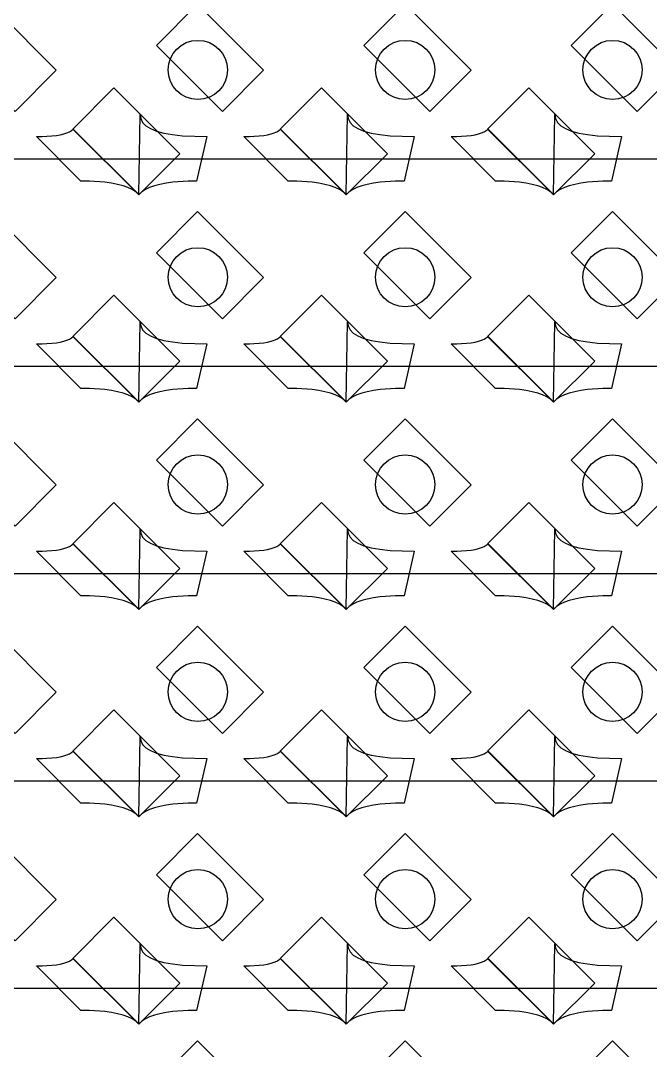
# Model space of a CAD drawing. Header units: inches. Extents: x 0.07 to 4.39, y 0.05 to 2.95.
# Drawn here: x 1.7502 to 1.9628, y 0.829 to 1.1767 of the extents above; entities that cross this region are included whole.
import ezdxf

# ---------------------------------------------------------------- set-up
doc = ezdxf.new("R2010")
doc.units = ezdxf.units.IN
doc.header["$MEASUREMENT"] = 0
doc.layers.add('Top Layer', color=1, linetype='Continuous')

# ---------------------------------------------------------------- blocks, each defined once
blk = doc.blocks.new('0805_P_______________791')
at = {"layer": 'Top Layer'}
for p, q in [((-0.03937, 0.01575), (-0.01969, 0.01575)), ((-0.03937, -0.01575), (-0.03937, 0.01575)), ((-0.01969, 0.01575), (-0.01969, -0.01575)), ((0.01969, 0.01575), (0.03937, 0.01575)), ((0.01969, -0.01575), (0.01969, 0.01575)), ((0.03937, 0.01575), (0.03937, -0.01575)), ((-0.01969, -0.01575), (-0.03937, -0.01575)), ((0.03937, -0.01575), (0.01969, -0.01575))]:
    blk.add_line(p, q, dxfattribs=at)
blk = doc.blocks.new('0805_P_______________792')
at = {"layer": 'Top Layer'}
for p, q in [((-0.03937, 0.01575), (-0.01969, 0.01575)), ((-0.03937, -0.01575), (-0.03937, 0.01575)), ((-0.01969, 0.01575), (-0.01969, -0.01575)), ((0.01969, 0.01575), (0.03937, 0.01575)), ((0.01969, -0.01575), (0.01969, 0.01575)), ((0.03937, 0.01575), (0.03937, -0.01575)), ((-0.01969, -0.01575), (-0.03937, -0.01575)), ((0.03937, -0.01575), (0.01969, -0.01575))]:
    blk.add_line(p, q, dxfattribs=at)
blk = doc.blocks.new('0805_P_______________793')
at = {"layer": 'Top Layer'}
for p, q in [((-0.03937, 0.01575), (-0.01969, 0.01575)), ((-0.03937, -0.01575), (-0.03937, 0.01575)), ((-0.01969, 0.01575), (-0.01969, -0.01575)), ((0.01969, 0.01575), (0.03937, 0.01575)), ((0.01969, -0.01575), (0.01969, 0.01575)), ((0.03937, 0.01575), (0.03937, -0.01575)), ((-0.01969, -0.01575), (-0.03937, -0.01575)), ((0.03937, -0.01575), (0.01969, -0.01575))]:
    blk.add_line(p, q, dxfattribs=at)
blk = doc.blocks.new('0805_P_______________794')
at = {"layer": 'Top Layer'}
for p, q in [((-0.03937, 0.01575), (-0.01969, 0.01575)), ((-0.03937, -0.01575), (-0.03937, 0.01575)), ((-0.01969, 0.01575), (-0.01969, -0.01575)), ((0.01969, 0.01575), (0.03937, 0.01575)), ((0.01969, -0.01575), (0.01969, 0.01575)), ((0.03937, 0.01575), (0.03937, -0.01575)), ((-0.01969, -0.01575), (-0.03937, -0.01575)), ((0.03937, -0.01575), (0.01969, -0.01575))]:
    blk.add_line(p, q, dxfattribs=at)
blk = doc.blocks.new('0805_P_______________831')
at = {"layer": 'Top Layer'}
for p, q in [((-0.03937, 0.01575), (-0.01969, 0.01575)), ((-0.03937, -0.01575), (-0.03937, 0.01575)), ((-0.01969, 0.01575), (-0.01969, -0.01575)), ((0.01969, 0.01575), (0.03937, 0.01575)), ((0.01969, -0.01575), (0.01969, 0.01575)), ((0.03937, 0.01575), (0.03937, -0.01575)), ((-0.01969, -0.01575), (-0.03937, -0.01575)), ((0.03937, -0.01575), (0.01969, -0.01575))]:
    blk.add_line(p, q, dxfattribs=at)
blk = doc.blocks.new('0805_P_______________832')
at = {"layer": 'Top Layer'}
for p, q in [((-0.03937, 0.01575), (-0.01969, 0.01575)), ((-0.03937, -0.01575), (-0.03937, 0.01575)), ((-0.01969, 0.01575), (-0.01969, -0.01575)), ((0.01969, 0.01575), (0.03937, 0.01575)), ((0.01969, -0.01575), (0.01969, 0.01575)), ((0.03937, 0.01575), (0.03937, -0.01575)), ((-0.01969, -0.01575), (-0.03937, -0.01575)), ((0.03937, -0.01575), (0.01969, -0.01575))]:
    blk.add_line(p, q, dxfattribs=at)
blk = doc.blocks.new('0805_P_______________833')
at = {"layer": 'Top Layer'}
for p, q in [((-0.03937, 0.01575), (-0.01969, 0.01575)), ((-0.03937, -0.01575), (-0.03937, 0.01575)), ((-0.01969, 0.01575), (-0.01969, -0.01575)), ((0.01969, 0.01575), (0.03937, 0.01575)), ((0.01969, -0.01575), (0.01969, 0.01575)), ((0.03937, 0.01575), (0.03937, -0.01575)), ((-0.01969, -0.01575), (-0.03937, -0.01575)), ((0.03937, -0.01575), (0.01969, -0.01575))]:
    blk.add_line(p, q, dxfattribs=at)
blk = doc.blocks.new('0805_P_______________834')
at = {"layer": 'Top Layer'}
for p, q in [((-0.03937, 0.01575), (-0.01969, 0.01575)), ((-0.03937, -0.01575), (-0.03937, 0.01575)), ((-0.01969, 0.01575), (-0.01969, -0.01575)), ((0.01969, 0.01575), (0.03937, 0.01575)), ((0.01969, -0.01575), (0.01969, 0.01575)), ((0.03937, 0.01575), (0.03937, -0.01575)), ((-0.01969, -0.01575), (-0.03937, -0.01575)), ((0.03937, -0.01575), (0.01969, -0.01575))]:
    blk.add_line(p, q, dxfattribs=at)
blk = doc.blocks.new('0805_P_______________871')
at = {"layer": 'Top Layer'}
for p, q in [((-0.03937, 0.01575), (-0.01969, 0.01575)), ((-0.03937, -0.01575), (-0.03937, 0.01575)), ((-0.01969, 0.01575), (-0.01969, -0.01575)), ((0.01969, 0.01575), (0.03937, 0.01575)), ((0.01969, -0.01575), (0.01969, 0.01575)), ((0.03937, 0.01575), (0.03937, -0.01575)), ((-0.01969, -0.01575), (-0.03937, -0.01575)), ((0.03937, -0.01575), (0.01969, -0.01575))]:
    blk.add_line(p, q, dxfattribs=at)
blk = doc.blocks.new('0805_P_______________872')
at = {"layer": 'Top Layer'}
for p, q in [((-0.03937, 0.01575), (-0.01969, 0.01575)), ((-0.03937, -0.01575), (-0.03937, 0.01575)), ((-0.01969, 0.01575), (-0.01969, -0.01575)), ((0.01969, 0.01575), (0.03937, 0.01575)), ((0.01969, -0.01575), (0.01969, 0.01575)), ((0.03937, 0.01575), (0.03937, -0.01575)), ((-0.01969, -0.01575), (-0.03937, -0.01575)), ((0.03937, -0.01575), (0.01969, -0.01575))]:
    blk.add_line(p, q, dxfattribs=at)
blk = doc.blocks.new('0805_P_______________873')
at = {"layer": 'Top Layer'}
for p, q in [((-0.03937, 0.01575), (-0.01969, 0.01575)), ((-0.03937, -0.01575), (-0.03937, 0.01575)), ((-0.01969, 0.01575), (-0.01969, -0.01575)), ((0.01969, 0.01575), (0.03937, 0.01575)), ((0.01969, -0.01575), (0.01969, 0.01575)), ((0.03937, 0.01575), (0.03937, -0.01575)), ((-0.01969, -0.01575), (-0.03937, -0.01575)), ((0.03937, -0.01575), (0.01969, -0.01575))]:
    blk.add_line(p, q, dxfattribs=at)
blk = doc.blocks.new('0805_P_______________874')
at = {"layer": 'Top Layer'}
for p, q in [((-0.03937, 0.01575), (-0.01969, 0.01575)), ((-0.03937, -0.01575), (-0.03937, 0.01575)), ((-0.01969, 0.01575), (-0.01969, -0.01575)), ((0.01969, 0.01575), (0.03937, 0.01575)), ((0.01969, -0.01575), (0.01969, 0.01575)), ((0.03937, 0.01575), (0.03937, -0.01575)), ((-0.01969, -0.01575), (-0.03937, -0.01575)), ((0.03937, -0.01575), (0.01969, -0.01575))]:
    blk.add_line(p, q, dxfattribs=at)
blk = doc.blocks.new('0805_P_______________911')
at = {"layer": 'Top Layer'}
for p, q in [((-0.03937, 0.01575), (-0.01969, 0.01575)), ((-0.03937, -0.01575), (-0.03937, 0.01575)), ((-0.01969, 0.01575), (-0.01969, -0.01575)), ((0.01969, 0.01575), (0.03937, 0.01575)), ((0.01969, -0.01575), (0.01969, 0.01575)), ((0.03937, 0.01575), (0.03937, -0.01575)), ((-0.01969, -0.01575), (-0.03937, -0.01575)), ((0.03937, -0.01575), (0.01969, -0.01575))]:
    blk.add_line(p, q, dxfattribs=at)
blk = doc.blocks.new('0805_P_______________912')
at = {"layer": 'Top Layer'}
for p, q in [((-0.03937, 0.01575), (-0.01969, 0.01575)), ((-0.03937, -0.01575), (-0.03937, 0.01575)), ((-0.01969, 0.01575), (-0.01969, -0.01575)), ((0.01969, 0.01575), (0.03937, 0.01575)), ((0.01969, -0.01575), (0.01969, 0.01575)), ((0.03937, 0.01575), (0.03937, -0.01575)), ((-0.01969, -0.01575), (-0.03937, -0.01575)), ((0.03937, -0.01575), (0.01969, -0.01575))]:
    blk.add_line(p, q, dxfattribs=at)
blk = doc.blocks.new('0805_P_______________913')
at = {"layer": 'Top Layer'}
for p, q in [((-0.03937, 0.01575), (-0.01969, 0.01575)), ((-0.03937, -0.01575), (-0.03937, 0.01575)), ((-0.01969, 0.01575), (-0.01969, -0.01575)), ((0.01969, 0.01575), (0.03937, 0.01575)), ((0.01969, -0.01575), (0.01969, 0.01575)), ((0.03937, 0.01575), (0.03937, -0.01575)), ((-0.01969, -0.01575), (-0.03937, -0.01575)), ((0.03937, -0.01575), (0.01969, -0.01575))]:
    blk.add_line(p, q, dxfattribs=at)
blk = doc.blocks.new('0805_P_______________914')
at = {"layer": 'Top Layer'}
for p, q in [((-0.03937, 0.01575), (-0.01969, 0.01575)), ((-0.03937, -0.01575), (-0.03937, 0.01575)), ((-0.01969, 0.01575), (-0.01969, -0.01575)), ((0.01969, 0.01575), (0.03937, 0.01575)), ((0.01969, -0.01575), (0.01969, 0.01575)), ((0.03937, 0.01575), (0.03937, -0.01575)), ((-0.01969, -0.01575), (-0.03937, -0.01575)), ((0.03937, -0.01575), (0.01969, -0.01575))]:
    blk.add_line(p, q, dxfattribs=at)
blk = doc.blocks.new('0805_P_______________951')
at = {"layer": 'Top Layer'}
for p, q in [((-0.03937, 0.01575), (-0.01969, 0.01575)), ((-0.03937, -0.01575), (-0.03937, 0.01575)), ((-0.01969, 0.01575), (-0.01969, -0.01575)), ((0.01969, 0.01575), (0.03937, 0.01575)), ((0.01969, -0.01575), (0.01969, 0.01575)), ((0.03937, 0.01575), (0.03937, -0.01575)), ((-0.01969, -0.01575), (-0.03937, -0.01575)), ((0.03937, -0.01575), (0.01969, -0.01575))]:
    blk.add_line(p, q, dxfattribs=at)
blk = doc.blocks.new('0805_P_______________952')
at = {"layer": 'Top Layer'}
for p, q in [((-0.03937, 0.01575), (-0.01969, 0.01575)), ((-0.03937, -0.01575), (-0.03937, 0.01575)), ((-0.01969, 0.01575), (-0.01969, -0.01575)), ((0.01969, 0.01575), (0.03937, 0.01575)), ((0.01969, -0.01575), (0.01969, 0.01575)), ((0.03937, 0.01575), (0.03937, -0.01575)), ((-0.01969, -0.01575), (-0.03937, -0.01575)), ((0.03937, -0.01575), (0.01969, -0.01575))]:
    blk.add_line(p, q, dxfattribs=at)
blk = doc.blocks.new('0805_P_______________953')
at = {"layer": 'Top Layer'}
for p, q in [((-0.03937, 0.01575), (-0.01969, 0.01575)), ((-0.03937, -0.01575), (-0.03937, 0.01575)), ((-0.01969, 0.01575), (-0.01969, -0.01575)), ((0.01969, 0.01575), (0.03937, 0.01575)), ((0.01969, -0.01575), (0.01969, 0.01575)), ((0.03937, 0.01575), (0.03937, -0.01575)), ((-0.01969, -0.01575), (-0.03937, -0.01575)), ((0.03937, -0.01575), (0.01969, -0.01575))]:
    blk.add_line(p, q, dxfattribs=at)
blk = doc.blocks.new('0805_P_______________954')
at = {"layer": 'Top Layer'}
for p, q in [((-0.03937, 0.01575), (-0.01969, 0.01575)), ((-0.03937, -0.01575), (-0.03937, 0.01575)), ((-0.01969, 0.01575), (-0.01969, -0.01575)), ((0.01969, 0.01575), (0.03937, 0.01575)), ((0.01969, -0.01575), (0.01969, 0.01575)), ((0.03937, 0.01575), (0.03937, -0.01575)), ((-0.01969, -0.01575), (-0.03937, -0.01575)), ((0.03937, -0.01575), (0.01969, -0.01575))]:
    blk.add_line(p, q, dxfattribs=at)
blk = doc.blocks.new('0805_P_______________991')
at = {"layer": 'Top Layer'}
for p, q in [((-0.03937, 0.01575), (-0.01969, 0.01575)), ((-0.03937, -0.01575), (-0.03937, 0.01575)), ((-0.01969, 0.01575), (-0.01969, -0.01575)), ((0.01969, 0.01575), (0.03937, 0.01575)), ((0.01969, -0.01575), (0.01969, 0.01575)), ((0.03937, 0.01575), (0.03937, -0.01575)), ((-0.01969, -0.01575), (-0.03937, -0.01575)), ((0.03937, -0.01575), (0.01969, -0.01575))]:
    blk.add_line(p, q, dxfattribs=at)
blk = doc.blocks.new('0805_P_______________992')
at = {"layer": 'Top Layer'}
for p, q in [((-0.03937, 0.01575), (-0.01969, 0.01575)), ((-0.03937, -0.01575), (-0.03937, 0.01575)), ((-0.01969, 0.01575), (-0.01969, -0.01575)), ((0.01969, 0.01575), (0.03937, 0.01575)), ((0.01969, -0.01575), (0.01969, 0.01575)), ((0.03937, 0.01575), (0.03937, -0.01575)), ((-0.01969, -0.01575), (-0.03937, -0.01575)), ((0.03937, -0.01575), (0.01969, -0.01575))]:
    blk.add_line(p, q, dxfattribs=at)
blk = doc.blocks.new('0805_P_______________993')
at = {"layer": 'Top Layer'}
for p, q in [((-0.03937, 0.01575), (-0.01969, 0.01575)), ((-0.03937, -0.01575), (-0.03937, 0.01575)), ((-0.01969, 0.01575), (-0.01969, -0.01575)), ((0.01969, 0.01575), (0.03937, 0.01575)), ((0.01969, -0.01575), (0.01969, 0.01575)), ((0.03937, 0.01575), (0.03937, -0.01575)), ((-0.01969, -0.01575), (-0.03937, -0.01575)), ((0.03937, -0.01575), (0.01969, -0.01575))]:
    blk.add_line(p, q, dxfattribs=at)
blk = doc.blocks.new('0805_P_______________994')
at = {"layer": 'Top Layer'}
for p, q in [((-0.03937, 0.01575), (-0.01969, 0.01575)), ((-0.03937, -0.01575), (-0.03937, 0.01575)), ((-0.01969, 0.01575), (-0.01969, -0.01575)), ((0.01969, 0.01575), (0.03937, 0.01575)), ((0.01969, -0.01575), (0.01969, 0.01575)), ((0.03937, 0.01575), (0.03937, -0.01575)), ((-0.01969, -0.01575), (-0.03937, -0.01575)), ((0.03937, -0.01575), (0.01969, -0.01575))]:
    blk.add_line(p, q, dxfattribs=at)

msp = doc.modelspace()

# ---------------------------------------------------------------- linework, layer by layer
at = {"layer": 'Top Layer'}
for p, q in [((1.79005, 1.11795), (1.79051, 1.145)), ((1.79051, 1.145), (1.79071, 1.14358)), ((1.86005, 1.11795), (1.86051, 1.145)), ((1.86051, 1.145), (1.86071, 1.14358)), ((1.93005, 1.11795), (1.93051, 1.145)), ((1.93051, 1.145), (1.93071, 1.14358)), ((1.79071, 1.14358), (1.79137, 1.1423)), ((1.79137, 1.1423), (1.79248, 1.14118)), ((1.79248, 1.14118), (1.79405, 1.1402)), ((1.86071, 1.14358), (1.86137, 1.1423)), ((1.86137, 1.1423), (1.86248, 1.14118)), ((1.86248, 1.14118), (1.86405, 1.1402)), ((1.93071, 1.14358), (1.93137, 1.1423)), ((1.93137, 1.1423), (1.93248, 1.14118)), ((1.93248, 1.14118), (1.93405, 1.1402)), ((1.75551, 1.1375), (1.75741, 1.13753)), ((1.77051, 1.1225), (1.75551, 1.1375)), ((1.75741, 1.13753), (1.76225, 1.13791)), ((1.76225, 1.13791), (1.76356, 1.13814)), ((1.76356, 1.13814), (1.76474, 1.13842)), ((1.76474, 1.13842), (1.76576, 1.13875)), ((1.76576, 1.13875), (1.76664, 1.13914)), ((1.76664, 1.13914), (1.76737, 1.13957)), ((1.76737, 1.13957), (1.76795, 1.14006)), ((1.76795, 1.14006), (1.79005, 1.11795)), ((1.79405, 1.1402), (1.79607, 1.13938)), ((1.79607, 1.13938), (1.79855, 1.1387)), ((1.79855, 1.1387), (1.80148, 1.13817)), ((1.80148, 1.13817), (1.80487, 1.1378)), ((1.80487, 1.1378), (1.81301, 1.1375)), ((1.81301, 1.1375), (1.8096, 1.1225)), ((1.82551, 1.1375), (1.82741, 1.13753)), ((1.84051, 1.1225), (1.82551, 1.1375)), ((1.82741, 1.13753), (1.83225, 1.13791)), ((1.83225, 1.13791), (1.83356, 1.13814)), ((1.83356, 1.13814), (1.83474, 1.13842)), ((1.83474, 1.13842), (1.83576, 1.13875)), ((1.83576, 1.13875), (1.83664, 1.13914)), ((1.83664, 1.13914), (1.83737, 1.13957)), ((1.83737, 1.13957), (1.83795, 1.14006)), ((1.83795, 1.14006), (1.86005, 1.11795)), ((1.86405, 1.1402), (1.86607, 1.13938)), ((1.86607, 1.13938), (1.86855, 1.1387)), ((1.86855, 1.1387), (1.87148, 1.13817)), ((1.87148, 1.13817), (1.87487, 1.1378)), ((1.87487, 1.1378), (1.88301, 1.1375)), ((1.88301, 1.1375), (1.8796, 1.1225)), ((1.89551, 1.1375), (1.89741, 1.13753)), ((1.91051, 1.1225), (1.89551, 1.1375)), ((1.89741, 1.13753), (1.90225, 1.13791)), ((1.90225, 1.13791), (1.90356, 1.13814)), ((1.90356, 1.13814), (1.90474, 1.13842)), ((1.90474, 1.13842), (1.90576, 1.13875)), ((1.90576, 1.13875), (1.90664, 1.13914)), ((1.90664, 1.13914), (1.90737, 1.13957)), ((1.90737, 1.13957), (1.90795, 1.14006)), ((1.90795, 1.14006), (1.93005, 1.11795)), ((1.93405, 1.1402), (1.93607, 1.13938)), ((1.93607, 1.13938), (1.93855, 1.1387)), ((1.93855, 1.1387), (1.94148, 1.13817)), ((1.94148, 1.13817), (1.94487, 1.1378)), ((1.94487, 1.1378), (1.95301, 1.1375)), ((1.95301, 1.1375), (1.9496, 1.1225)), ((1.64588, 1.13), (1.85588, 1.13)), ((1.85588, 1.13), (2.20588, 1.13)), ((1.7734, 1.12245), (1.77051, 1.1225)), ((1.77857, 1.12209), (1.7734, 1.12245)), ((1.78084, 1.12177), (1.77857, 1.12209)), ((1.7829, 1.12136), (1.78084, 1.12177)), ((1.78475, 1.12086), (1.7829, 1.12136)), ((1.78639, 1.12027), (1.78475, 1.12086)), ((1.78782, 1.11959), (1.78639, 1.12027)), ((1.78904, 1.11882), (1.78782, 1.11959)), ((1.79229, 1.11959), (1.79107, 1.11882)), ((1.79372, 1.12027), (1.79229, 1.11959)), ((1.79536, 1.12086), (1.79372, 1.12027)), ((1.79721, 1.12136), (1.79536, 1.12086)), ((1.79927, 1.12177), (1.79721, 1.12136)), ((1.80154, 1.12209), (1.79927, 1.12177)), ((1.80671, 1.12245), (1.80154, 1.12209)), ((1.8096, 1.1225), (1.80671, 1.12245)), ((1.8434, 1.12245), (1.84051, 1.1225)), ((1.84857, 1.12209), (1.8434, 1.12245)), ((1.85084, 1.12177), (1.84857, 1.12209)), ((1.8529, 1.12136), (1.85084, 1.12177)), ((1.85475, 1.12086), (1.8529, 1.12136)), ((1.85639, 1.12027), (1.85475, 1.12086)), ((1.85782, 1.11959), (1.85639, 1.12027)), ((1.85904, 1.11882), (1.85782, 1.11959)), ((1.86229, 1.11959), (1.86107, 1.11882)), ((1.86372, 1.12027), (1.86229, 1.11959)), ((1.86536, 1.12086), (1.86372, 1.12027)), ((1.86721, 1.12136), (1.86536, 1.12086)), ((1.86927, 1.12177), (1.86721, 1.12136)), ((1.87154, 1.12209), (1.86927, 1.12177)), ((1.87671, 1.12245), (1.87154, 1.12209)), ((1.8796, 1.1225), (1.87671, 1.12245)), ((1.9134, 1.12245), (1.91051, 1.1225)), ((1.91857, 1.12209), (1.9134, 1.12245)), ((1.92084, 1.12177), (1.91857, 1.12209)), ((1.9229, 1.12136), (1.92084, 1.12177)), ((1.92475, 1.12086), (1.9229, 1.12136)), ((1.92639, 1.12027), (1.92475, 1.12086)), ((1.92782, 1.11959), (1.92639, 1.12027)), ((1.92904, 1.11882), (1.92782, 1.11959)), ((1.93229, 1.11959), (1.93107, 1.11882)), ((1.93372, 1.12027), (1.93229, 1.11959)), ((1.93536, 1.12086), (1.93372, 1.12027)), ((1.93721, 1.12136), (1.93536, 1.12086)), ((1.93927, 1.12177), (1.93721, 1.12136)), ((1.94154, 1.12209), (1.93927, 1.12177)), ((1.94671, 1.12245), (1.94154, 1.12209)), ((1.9496, 1.1225), (1.94671, 1.12245)), ((1.79005, 1.11795), (1.78904, 1.11882)), ((1.79107, 1.11882), (1.79005, 1.11795)), ((1.86005, 1.11795), (1.85904, 1.11882)), ((1.86107, 1.11882), (1.86005, 1.11795)), ((1.93005, 1.11795), (1.92904, 1.11882)), ((1.93107, 1.11882), (1.93005, 1.11795)), ((1.79005, 1.04795), (1.79051, 1.075)), ((1.79051, 1.075), (1.79071, 1.07357)), ((1.86005, 1.04795), (1.86051, 1.075)), ((1.86051, 1.075), (1.86071, 1.07357)), ((1.93005, 1.04795), (1.93051, 1.075)), ((1.93051, 1.075), (1.93071, 1.07357)), ((1.79071, 1.07357), (1.79137, 1.0723)), ((1.79137, 1.0723), (1.79248, 1.07117)), ((1.79248, 1.07117), (1.79405, 1.0702)), ((1.86071, 1.07357), (1.86137, 1.0723)), ((1.86137, 1.0723), (1.86248, 1.07117)), ((1.86248, 1.07117), (1.86405, 1.0702)), ((1.93071, 1.07357), (1.93137, 1.0723)), ((1.93137, 1.0723), (1.93248, 1.07117)), ((1.93248, 1.07117), (1.93405, 1.0702)), ((1.75551, 1.0675), (1.75741, 1.06753)), ((1.77051, 1.0525), (1.75551, 1.0675)), ((1.75741, 1.06753), (1.76225, 1.06791)), ((1.76225, 1.06791), (1.76356, 1.06814)), ((1.76356, 1.06814), (1.76474, 1.06842)), ((1.76474, 1.06842), (1.76576, 1.06875)), ((1.76576, 1.06875), (1.76664, 1.06914)), ((1.76664, 1.06914), (1.76737, 1.06957)), ((1.76737, 1.06957), (1.76795, 1.07005)), ((1.76795, 1.07005), (1.79005, 1.04795)), ((1.79405, 1.0702), (1.79607, 1.06937)), ((1.79607, 1.06937), (1.79855, 1.0687)), ((1.79855, 1.0687), (1.80148, 1.06818)), ((1.80148, 1.06818), (1.80487, 1.0678)), ((1.80487, 1.0678), (1.81301, 1.0675)), ((1.81301, 1.0675), (1.8096, 1.0525)), ((1.82551, 1.0675), (1.82741, 1.06753)), ((1.84051, 1.0525), (1.82551, 1.0675)), ((1.82741, 1.06753), (1.83225, 1.06791)), ((1.83225, 1.06791), (1.83356, 1.06814)), ((1.83356, 1.06814), (1.83474, 1.06842)), ((1.83474, 1.06842), (1.83576, 1.06875)), ((1.83576, 1.06875), (1.83664, 1.06914)), ((1.83664, 1.06914), (1.83737, 1.06957)), ((1.83737, 1.06957), (1.83795, 1.07005)), ((1.83795, 1.07005), (1.86005, 1.04795)), ((1.86405, 1.0702), (1.86607, 1.06937)), ((1.86607, 1.06937), (1.86855, 1.0687)), ((1.86855, 1.0687), (1.87148, 1.06818)), ((1.87148, 1.06818), (1.87487, 1.0678)), ((1.87487, 1.0678), (1.88301, 1.0675)), ((1.88301, 1.0675), (1.8796, 1.0525)), ((1.89551, 1.0675), (1.89741, 1.06753)), ((1.91051, 1.0525), (1.89551, 1.0675)), ((1.89741, 1.06753), (1.90225, 1.06791)), ((1.90225, 1.06791), (1.90356, 1.06814)), ((1.90356, 1.06814), (1.90474, 1.06842)), ((1.90474, 1.06842), (1.90576, 1.06875)), ((1.90576, 1.06875), (1.90664, 1.06914)), ((1.90664, 1.06914), (1.90737, 1.06957)), ((1.90737, 1.06957), (1.90795, 1.07005)), ((1.90795, 1.07005), (1.93005, 1.04795)), ((1.93405, 1.0702), (1.93607, 1.06937)), ((1.93607, 1.06937), (1.93855, 1.0687)), ((1.93855, 1.0687), (1.94148, 1.06818)), ((1.94148, 1.06818), (1.94487, 1.0678)), ((1.94487, 1.0678), (1.95301, 1.0675)), ((1.95301, 1.0675), (1.9496, 1.0525)), ((1.71588, 1.06), (1.78588, 1.06)), ((1.78588, 1.06), (1.79005, 1.06)), ((1.79005, 1.06), (1.93006, 1.06)), ((1.93006, 1.06), (2.07005, 1.06)), ((1.7734, 1.05245), (1.77051, 1.0525)), ((1.77857, 1.05209), (1.7734, 1.05245)), ((1.78084, 1.05177), (1.77857, 1.05209)), ((1.7829, 1.05136), (1.78084, 1.05177)), ((1.78475, 1.05086), (1.7829, 1.05136)), ((1.78639, 1.05027), (1.78475, 1.05086)), ((1.78782, 1.04959), (1.78639, 1.05027)), ((1.79372, 1.05027), (1.79229, 1.04959)), ((1.79536, 1.05086), (1.79372, 1.05027)), ((1.79721, 1.05136), (1.79536, 1.05086)), ((1.79927, 1.05177), (1.79721, 1.05136)), ((1.80154, 1.05209), (1.79927, 1.05177)), ((1.80671, 1.05245), (1.80154, 1.05209)), ((1.8096, 1.0525), (1.80671, 1.05245)), ((1.8434, 1.05245), (1.84051, 1.0525)), ((1.84857, 1.05209), (1.8434, 1.05245)), ((1.85084, 1.05177), (1.84857, 1.05209)), ((1.8529, 1.05136), (1.85084, 1.05177)), ((1.85475, 1.05086), (1.8529, 1.05136)), ((1.85639, 1.05027), (1.85475, 1.05086)), ((1.85782, 1.04959), (1.85639, 1.05027)), ((1.86372, 1.05027), (1.86229, 1.04959)), ((1.86536, 1.05086), (1.86372, 1.05027)), ((1.86721, 1.05136), (1.86536, 1.05086)), ((1.86927, 1.05177), (1.86721, 1.05136)), ((1.87154, 1.05209), (1.86927, 1.05177)), ((1.87671, 1.05245), (1.87154, 1.05209)), ((1.8796, 1.0525), (1.87671, 1.05245)), ((1.9134, 1.05245), (1.91051, 1.0525)), ((1.91857, 1.05209), (1.9134, 1.05245)), ((1.92084, 1.05177), (1.91857, 1.05209)), ((1.9229, 1.05136), (1.92084, 1.05177)), ((1.92475, 1.05086), (1.9229, 1.05136)), ((1.92639, 1.05027), (1.92475, 1.05086)), ((1.92782, 1.04959), (1.92639, 1.05027)), ((1.93372, 1.05027), (1.93229, 1.04959)), ((1.93536, 1.05086), (1.93372, 1.05027)), ((1.93721, 1.05136), (1.93536, 1.05086)), ((1.93927, 1.05177), (1.93721, 1.05136)), ((1.94154, 1.05209), (1.93927, 1.05177)), ((1.94671, 1.05245), (1.94154, 1.05209)), ((1.9496, 1.0525), (1.94671, 1.05245)), ((1.78904, 1.04882), (1.78782, 1.04959)), ((1.79005, 1.04795), (1.78904, 1.04882)), ((1.79107, 1.04882), (1.79005, 1.04795)), ((1.79229, 1.04959), (1.79107, 1.04882)), ((1.85904, 1.04882), (1.85782, 1.04959)), ((1.86005, 1.04795), (1.85904, 1.04882)), ((1.86107, 1.04882), (1.86005, 1.04795)), ((1.86229, 1.04959), (1.86107, 1.04882)), ((1.92904, 1.04882), (1.92782, 1.04959)), ((1.93005, 1.04795), (1.92904, 1.04882)), ((1.93107, 1.04882), (1.93005, 1.04795)), ((1.93229, 1.04959), (1.93107, 1.04882)), ((1.79005, 0.97795), (1.79051, 1.005)), ((1.79051, 1.005), (1.79071, 1.00358)), ((1.86005, 0.97795), (1.86051, 1.005)), ((1.86051, 1.005), (1.86071, 1.00358)), ((1.93005, 0.97795), (1.93051, 1.005)), ((1.93051, 1.005), (1.93071, 1.00358)), ((1.79071, 1.00358), (1.79137, 1.0023)), ((1.79137, 1.0023), (1.79248, 1.00117)), ((1.86071, 1.00358), (1.86137, 1.0023)), ((1.86137, 1.0023), (1.86248, 1.00117)), ((1.93071, 1.00358), (1.93137, 1.0023)), ((1.93137, 1.0023), (1.93248, 1.00117)), ((1.75741, 0.99753), (1.76225, 0.99791)), ((1.76225, 0.99791), (1.76356, 0.99814)), ((1.76356, 0.99814), (1.76474, 0.99842)), ((1.76474, 0.99842), (1.76576, 0.99875)), ((1.76576, 0.99875), (1.76664, 0.99914)), ((1.76664, 0.99914), (1.76737, 0.99957)), ((1.76737, 0.99957), (1.76795, 1.00005)), ((1.76795, 1.00005), (1.79005, 0.97795)), ((1.79248, 1.00117), (1.79405, 1.0002)), ((1.79405, 1.0002), (1.79607, 0.99938)), ((1.79607, 0.99938), (1.79855, 0.9987)), ((1.79855, 0.9987), (1.80148, 0.99818)), ((1.80148, 0.99818), (1.80487, 0.9978)), ((1.82741, 0.99753), (1.83225, 0.99791)), ((1.83225, 0.99791), (1.83356, 0.99814)), ((1.83356, 0.99814), (1.83474, 0.99842)), ((1.83474, 0.99842), (1.83576, 0.99875)), ((1.83576, 0.99875), (1.83664, 0.99914)), ((1.83664, 0.99914), (1.83737, 0.99957)), ((1.83737, 0.99957), (1.83795, 1.00005)), ((1.83795, 1.00005), (1.86005, 0.97795)), ((1.86248, 1.00117), (1.86405, 1.0002)), ((1.86405, 1.0002), (1.86607, 0.99938)), ((1.86607, 0.99938), (1.86855, 0.9987)), ((1.86855, 0.9987), (1.87148, 0.99818)), ((1.87148, 0.99818), (1.87487, 0.9978)), ((1.89741, 0.99753), (1.90225, 0.99791)), ((1.90225, 0.99791), (1.90356, 0.99814)), ((1.90356, 0.99814), (1.90474, 0.99842)), ((1.90474, 0.99842), (1.90576, 0.99875)), ((1.90576, 0.99875), (1.90664, 0.99914)), ((1.90664, 0.99914), (1.90737, 0.99957)), ((1.90737, 0.99957), (1.90795, 1.00005)), ((1.90795, 1.00005), (1.93005, 0.97795)), ((1.93248, 1.00117), (1.93405, 1.0002)), ((1.93405, 1.0002), (1.93607, 0.99938)), ((1.93607, 0.99938), (1.93855, 0.9987)), ((1.93855, 0.9987), (1.94148, 0.99818)), ((1.94148, 0.99818), (1.94487, 0.9978)), ((1.75551, 0.9975), (1.75741, 0.99753)), ((1.77051, 0.9825), (1.75551, 0.9975)), ((1.80487, 0.9978), (1.81301, 0.9975)), ((1.81301, 0.9975), (1.8096, 0.9825)), ((1.82551, 0.9975), (1.82741, 0.99753)), ((1.84051, 0.9825), (1.82551, 0.9975)), ((1.87487, 0.9978), (1.88301, 0.9975)), ((1.88301, 0.9975), (1.8796, 0.9825)), ((1.89551, 0.9975), (1.89741, 0.99753)), ((1.91051, 0.9825), (1.89551, 0.9975)), ((1.94487, 0.9978), (1.95301, 0.9975)), ((1.95301, 0.9975), (1.9496, 0.9825)), ((1.71588, 0.99), (1.92588, 0.99)), ((1.92588, 0.99), (2.13588, 0.99)), ((1.7734, 0.98245), (1.77051, 0.9825)), ((1.77857, 0.98209), (1.7734, 0.98245)), ((1.78084, 0.98177), (1.77857, 0.98209)), ((1.7829, 0.98136), (1.78084, 0.98177)), ((1.78475, 0.98086), (1.7829, 0.98136)), ((1.78639, 0.98027), (1.78475, 0.98086)), ((1.79536, 0.98086), (1.79372, 0.98027)), ((1.79721, 0.98136), (1.79536, 0.98086)), ((1.79927, 0.98177), (1.79721, 0.98136)), ((1.80154, 0.98209), (1.79927, 0.98177)), ((1.80671, 0.98245), (1.80154, 0.98209)), ((1.8096, 0.9825), (1.80671, 0.98245)), ((1.8434, 0.98245), (1.84051, 0.9825)), ((1.84857, 0.98209), (1.8434, 0.98245)), ((1.85084, 0.98177), (1.84857, 0.98209)), ((1.8529, 0.98136), (1.85084, 0.98177)), ((1.85475, 0.98086), (1.8529, 0.98136)), ((1.85639, 0.98027), (1.85475, 0.98086)), ((1.86536, 0.98086), (1.86372, 0.98027)), ((1.86721, 0.98136), (1.86536, 0.98086)), ((1.86927, 0.98177), (1.86721, 0.98136)), ((1.87154, 0.98209), (1.86927, 0.98177)), ((1.87671, 0.98245), (1.87154, 0.98209)), ((1.8796, 0.9825), (1.87671, 0.98245)), ((1.9134, 0.98245), (1.91051, 0.9825)), ((1.91857, 0.98209), (1.9134, 0.98245)), ((1.92084, 0.98177), (1.91857, 0.98209)), ((1.9229, 0.98136), (1.92084, 0.98177)), ((1.92475, 0.98086), (1.9229, 0.98136)), ((1.92639, 0.98027), (1.92475, 0.98086)), ((1.93536, 0.98086), (1.93372, 0.98027)), ((1.93721, 0.98136), (1.93536, 0.98086)), ((1.93927, 0.98177), (1.93721, 0.98136)), ((1.94154, 0.98209), (1.93927, 0.98177)), ((1.94671, 0.98245), (1.94154, 0.98209)), ((1.9496, 0.9825), (1.94671, 0.98245)), ((1.78782, 0.97959), (1.78639, 0.98027)), ((1.78904, 0.97882), (1.78782, 0.97959)), ((1.79005, 0.97795), (1.78904, 0.97882)), ((1.79107, 0.97882), (1.79005, 0.97795)), ((1.79229, 0.97959), (1.79107, 0.97882)), ((1.79372, 0.98027), (1.79229, 0.97959)), ((1.85782, 0.97959), (1.85639, 0.98027)), ((1.85904, 0.97882), (1.85782, 0.97959)), ((1.86005, 0.97795), (1.85904, 0.97882)), ((1.86107, 0.97882), (1.86005, 0.97795)), ((1.86229, 0.97959), (1.86107, 0.97882)), ((1.86372, 0.98027), (1.86229, 0.97959)), ((1.92782, 0.97959), (1.92639, 0.98027)), ((1.92904, 0.97882), (1.92782, 0.97959)), ((1.93005, 0.97795), (1.92904, 0.97882)), ((1.93107, 0.97882), (1.93005, 0.97795)), ((1.93229, 0.97959), (1.93107, 0.97882)), ((1.93372, 0.98027), (1.93229, 0.97959)), ((1.79005, 0.90795), (1.79051, 0.935)), ((1.79051, 0.935), (1.79071, 0.93358)), ((1.79071, 0.93358), (1.79137, 0.9323)), ((1.79137, 0.9323), (1.79248, 0.93117)), ((1.86005, 0.90795), (1.86051, 0.935)), ((1.86051, 0.935), (1.86071, 0.93358)), ((1.86071, 0.93358), (1.86137, 0.9323)), ((1.86137, 0.9323), (1.86248, 0.93117)), ((1.93005, 0.90795), (1.93051, 0.935)), ((1.93051, 0.935), (1.93071, 0.93358)), ((1.93071, 0.93358), (1.93137, 0.9323)), ((1.93137, 0.9323), (1.93248, 0.93117)), ((1.76356, 0.92814), (1.76474, 0.92842)), ((1.76474, 0.92842), (1.76576, 0.92875)), ((1.76576, 0.92875), (1.76664, 0.92914)), ((1.76664, 0.92914), (1.76737, 0.92957)), ((1.76737, 0.92957), (1.76795, 0.93005)), ((1.76795, 0.93005), (1.79005, 0.90795)), ((1.79248, 0.93117), (1.79405, 0.9302)), ((1.79405, 0.9302), (1.79607, 0.92937)), ((1.79607, 0.92937), (1.79855, 0.9287)), ((1.79855, 0.9287), (1.80148, 0.92817)), ((1.83356, 0.92814), (1.83474, 0.92842)), ((1.83474, 0.92842), (1.83576, 0.92875)), ((1.83576, 0.92875), (1.83664, 0.92914)), ((1.83664, 0.92914), (1.83737, 0.92957)), ((1.83737, 0.92957), (1.83795, 0.93005)), ((1.83795, 0.93005), (1.86005, 0.90795)), ((1.86248, 0.93117), (1.86405, 0.9302)), ((1.86405, 0.9302), (1.86607, 0.92937)), ((1.86607, 0.92937), (1.86855, 0.9287)), ((1.86855, 0.9287), (1.87148, 0.92817)), ((1.90356, 0.92814), (1.90474, 0.92842)), ((1.90474, 0.92842), (1.90576, 0.92875)), ((1.90576, 0.92875), (1.90664, 0.92914)), ((1.90664, 0.92914), (1.90737, 0.92957)), ((1.90737, 0.92957), (1.90795, 0.93005)), ((1.90795, 0.93005), (1.93005, 0.90795)), ((1.93248, 0.93117), (1.93405, 0.9302)), ((1.93405, 0.9302), (1.93607, 0.92937)), ((1.93607, 0.92937), (1.93855, 0.9287)), ((1.93855, 0.9287), (1.94148, 0.92817)), ((1.75551, 0.9275), (1.75741, 0.92753)), ((1.77051, 0.9125), (1.75551, 0.9275)), ((1.75741, 0.92753), (1.76225, 0.92791)), ((1.76225, 0.92791), (1.76356, 0.92814)), ((1.80148, 0.92817), (1.80487, 0.9278)), ((1.80487, 0.9278), (1.81301, 0.9275)), ((1.81301, 0.9275), (1.8096, 0.9125)), ((1.82551, 0.9275), (1.82741, 0.92753)), ((1.84051, 0.9125), (1.82551, 0.9275)), ((1.82741, 0.92753), (1.83225, 0.92791)), ((1.83225, 0.92791), (1.83356, 0.92814)), ((1.87148, 0.92817), (1.87487, 0.9278)), ((1.87487, 0.9278), (1.88301, 0.9275)), ((1.88301, 0.9275), (1.8796, 0.9125)), ((1.89551, 0.9275), (1.89741, 0.92753)), ((1.91051, 0.9125), (1.89551, 0.9275)), ((1.89741, 0.92753), (1.90225, 0.92791)), ((1.90225, 0.92791), (1.90356, 0.92814)), ((1.94148, 0.92817), (1.94487, 0.9278)), ((1.94487, 0.9278), (1.95301, 0.9275)), ((1.95301, 0.9275), (1.9496, 0.9125)), ((1.57588, 0.92), (1.78588, 0.92)), ((1.78588, 0.92), (2.13588, 0.92)), ((1.7734, 0.91245), (1.77051, 0.9125)), ((1.77857, 0.91209), (1.7734, 0.91245)), ((1.78084, 0.91177), (1.77857, 0.91209)), ((1.7829, 0.91136), (1.78084, 0.91177)), ((1.78475, 0.91086), (1.7829, 0.91136)), ((1.79721, 0.91136), (1.79536, 0.91086)), ((1.79927, 0.91177), (1.79721, 0.91136)), ((1.80154, 0.91209), (1.79927, 0.91177)), ((1.80671, 0.91245), (1.80154, 0.91209)), ((1.8096, 0.9125), (1.80671, 0.91245)), ((1.8434, 0.91245), (1.84051, 0.9125)), ((1.84857, 0.91209), (1.8434, 0.91245)), ((1.85084, 0.91177), (1.84857, 0.91209)), ((1.8529, 0.91136), (1.85084, 0.91177)), ((1.85475, 0.91086), (1.8529, 0.91136)), ((1.86721, 0.91136), (1.86536, 0.91086)), ((1.86927, 0.91177), (1.86721, 0.91136)), ((1.87154, 0.91209), (1.86927, 0.91177)), ((1.87671, 0.91245), (1.87154, 0.91209)), ((1.8796, 0.9125), (1.87671, 0.91245)), ((1.9134, 0.91245), (1.91051, 0.9125)), ((1.91857, 0.91209), (1.9134, 0.91245)), ((1.92084, 0.91177), (1.91857, 0.91209)), ((1.9229, 0.91136), (1.92084, 0.91177)), ((1.92475, 0.91086), (1.9229, 0.91136)), ((1.93721, 0.91136), (1.93536, 0.91086)), ((1.93927, 0.91177), (1.93721, 0.91136)), ((1.94154, 0.91209), (1.93927, 0.91177)), ((1.94671, 0.91245), (1.94154, 0.91209)), ((1.9496, 0.9125), (1.94671, 0.91245)), ((1.78639, 0.91027), (1.78475, 0.91086)), ((1.78782, 0.90959), (1.78639, 0.91027)), ((1.78904, 0.90882), (1.78782, 0.90959)), ((1.79005, 0.90795), (1.78904, 0.90882)), ((1.79107, 0.90882), (1.79005, 0.90795)), ((1.79229, 0.90959), (1.79107, 0.90882)), ((1.79372, 0.91027), (1.79229, 0.90959)), ((1.79536, 0.91086), (1.79372, 0.91027)), ((1.85639, 0.91027), (1.85475, 0.91086)), ((1.85782, 0.90959), (1.85639, 0.91027)), ((1.85904, 0.90882), (1.85782, 0.90959)), ((1.86005, 0.90795), (1.85904, 0.90882)), ((1.86107, 0.90882), (1.86005, 0.90795)), ((1.86229, 0.90959), (1.86107, 0.90882)), ((1.86372, 0.91027), (1.86229, 0.90959)), ((1.86536, 0.91086), (1.86372, 0.91027)), ((1.92639, 0.91027), (1.92475, 0.91086)), ((1.92782, 0.90959), (1.92639, 0.91027)), ((1.92904, 0.90882), (1.92782, 0.90959)), ((1.93005, 0.90795), (1.92904, 0.90882)), ((1.93107, 0.90882), (1.93005, 0.90795)), ((1.93229, 0.90959), (1.93107, 0.90882)), ((1.93372, 0.91027), (1.93229, 0.90959)), ((1.93536, 0.91086), (1.93372, 0.91027)), ((1.79005, 0.83795), (1.79051, 0.865)), ((1.79051, 0.865), (1.79071, 0.86357)), ((1.79071, 0.86357), (1.79137, 0.8623)), ((1.79137, 0.8623), (1.79248, 0.86118)), ((1.86005, 0.83795), (1.86051, 0.865)), ((1.86051, 0.865), (1.86071, 0.86357)), ((1.86071, 0.86357), (1.86137, 0.8623)), ((1.86137, 0.8623), (1.86248, 0.86118)), ((1.93005, 0.83795), (1.93051, 0.865)), ((1.93051, 0.865), (1.93071, 0.86357)), ((1.93071, 0.86357), (1.93137, 0.8623)), ((1.93137, 0.8623), (1.93248, 0.86118)), ((1.76576, 0.85875), (1.76664, 0.85914)), ((1.76664, 0.85914), (1.76737, 0.85957)), ((1.76737, 0.85957), (1.76795, 0.86006)), ((1.76795, 0.86006), (1.79005, 0.83795)), ((1.79248, 0.86118), (1.79405, 0.8602)), ((1.79405, 0.8602), (1.79607, 0.85938)), ((1.79607, 0.85938), (1.79855, 0.8587)), ((1.83576, 0.85875), (1.83664, 0.85914)), ((1.83664, 0.85914), (1.83737, 0.85957)), ((1.83737, 0.85957), (1.83795, 0.86006)), ((1.83795, 0.86006), (1.86005, 0.83795)), ((1.86248, 0.86118), (1.86405, 0.8602)), ((1.86405, 0.8602), (1.86607, 0.85938)), ((1.86607, 0.85938), (1.86855, 0.8587)), ((1.90576, 0.85875), (1.90664, 0.85914)), ((1.90664, 0.85914), (1.90737, 0.85957)), ((1.90737, 0.85957), (1.90795, 0.86006)), ((1.90795, 0.86006), (1.93005, 0.83795)), ((1.93248, 0.86118), (1.93405, 0.8602)), ((1.93405, 0.8602), (1.93607, 0.85938)), ((1.93607, 0.85938), (1.93855, 0.8587)), ((1.75551, 0.8575), (1.75741, 0.85753)), ((1.77051, 0.8425), (1.75551, 0.8575)), ((1.75741, 0.85753), (1.76225, 0.85791)), ((1.76225, 0.85791), (1.76356, 0.85814)), ((1.76356, 0.85814), (1.76474, 0.85842)), ((1.76474, 0.85842), (1.76576, 0.85875)), ((1.79855, 0.8587), (1.80148, 0.85818)), ((1.80148, 0.85818), (1.80487, 0.8578)), ((1.80487, 0.8578), (1.81301, 0.8575)), ((1.81301, 0.8575), (1.8096, 0.8425)), ((1.82551, 0.8575), (1.82741, 0.85753)), ((1.84051, 0.8425), (1.82551, 0.8575)), ((1.82741, 0.85753), (1.83225, 0.85791)), ((1.83225, 0.85791), (1.83356, 0.85814)), ((1.83356, 0.85814), (1.83474, 0.85842)), ((1.83474, 0.85842), (1.83576, 0.85875)), ((1.86855, 0.8587), (1.87148, 0.85818)), ((1.87148, 0.85818), (1.87487, 0.8578)), ((1.87487, 0.8578), (1.88301, 0.8575)), ((1.88301, 0.8575), (1.8796, 0.8425)), ((1.89551, 0.8575), (1.89741, 0.85753)), ((1.91051, 0.8425), (1.89551, 0.8575)), ((1.89741, 0.85753), (1.90225, 0.85791)), ((1.90225, 0.85791), (1.90356, 0.85814)), ((1.90356, 0.85814), (1.90474, 0.85842)), ((1.90474, 0.85842), (1.90576, 0.85875)), ((1.93855, 0.8587), (1.94148, 0.85818)), ((1.94148, 0.85818), (1.94487, 0.8578)), ((1.94487, 0.8578), (1.95301, 0.8575)), ((1.95301, 0.8575), (1.9496, 0.8425)), ((1.71588, 0.85), (1.78588, 0.85)), ((1.78588, 0.85), (1.92588, 0.85)), ((1.92588, 0.85), (2.06588, 0.85)), ((1.7734, 0.84245), (1.77051, 0.8425)), ((1.77857, 0.84209), (1.7734, 0.84245)), ((1.78084, 0.84177), (1.77857, 0.84209)), ((1.7829, 0.84136), (1.78084, 0.84177)), ((1.79927, 0.84177), (1.79721, 0.84136)), ((1.80154, 0.84209), (1.79927, 0.84177)), ((1.80671, 0.84245), (1.80154, 0.84209)), ((1.8096, 0.8425), (1.80671, 0.84245)), ((1.8434, 0.84245), (1.84051, 0.8425)), ((1.84857, 0.84209), (1.8434, 0.84245)), ((1.85084, 0.84177), (1.84857, 0.84209)), ((1.8529, 0.84136), (1.85084, 0.84177)), ((1.86927, 0.84177), (1.86721, 0.84136)), ((1.87154, 0.84209), (1.86927, 0.84177)), ((1.87671, 0.84245), (1.87154, 0.84209)), ((1.8796, 0.8425), (1.87671, 0.84245)), ((1.9134, 0.84245), (1.91051, 0.8425)), ((1.91857, 0.84209), (1.9134, 0.84245)), ((1.92084, 0.84177), (1.91857, 0.84209)), ((1.9229, 0.84136), (1.92084, 0.84177)), ((1.93927, 0.84177), (1.93721, 0.84136)), ((1.94154, 0.84209), (1.93927, 0.84177)), ((1.94671, 0.84245), (1.94154, 0.84209)), ((1.9496, 0.8425), (1.94671, 0.84245)), ((1.78475, 0.84086), (1.7829, 0.84136)), ((1.78639, 0.84027), (1.78475, 0.84086)), ((1.78782, 0.83959), (1.78639, 0.84027)), ((1.78904, 0.83882), (1.78782, 0.83959)), ((1.79005, 0.83795), (1.78904, 0.83882)), ((1.79107, 0.83882), (1.79005, 0.83795)), ((1.79229, 0.83959), (1.79107, 0.83882)), ((1.79372, 0.84027), (1.79229, 0.83959)), ((1.79536, 0.84086), (1.79372, 0.84027)), ((1.79721, 0.84136), (1.79536, 0.84086)), ((1.85475, 0.84086), (1.8529, 0.84136)), ((1.85639, 0.84027), (1.85475, 0.84086)), ((1.85782, 0.83959), (1.85639, 0.84027)), ((1.85904, 0.83882), (1.85782, 0.83959)), ((1.86005, 0.83795), (1.85904, 0.83882)), ((1.86107, 0.83882), (1.86005, 0.83795)), ((1.86229, 0.83959), (1.86107, 0.83882)), ((1.86372, 0.84027), (1.86229, 0.83959)), ((1.86536, 0.84086), (1.86372, 0.84027)), ((1.86721, 0.84136), (1.86536, 0.84086)), ((1.92475, 0.84086), (1.9229, 0.84136)), ((1.92639, 0.84027), (1.92475, 0.84086)), ((1.92782, 0.83959), (1.92639, 0.84027)), ((1.92904, 0.83882), (1.92782, 0.83959)), ((1.93005, 0.83795), (1.92904, 0.83882)), ((1.93107, 0.83882), (1.93005, 0.83795)), ((1.93229, 0.83959), (1.93107, 0.83882)), ((1.93372, 0.84027), (1.93229, 0.83959)), ((1.93536, 0.84086), (1.93372, 0.84027)), ((1.93721, 0.84136), (1.93536, 0.84086))]:
    msp.add_line(p, q, dxfattribs=at)
for centre in [(1.81, 1.16), (1.88, 1.16), (1.95, 1.16), (1.81, 1.09), (1.88, 1.09), (1.95, 1.09), (1.81, 1.02), (1.88, 1.02), (1.95, 1.02), (1.81, 0.95), (1.88, 0.95), (1.95, 0.95), (1.81, 0.88), (1.88, 0.88), (1.95, 0.88)]:
    msp.add_circle(centre, 0.01, dxfattribs=at)

# ---------------------------------------------------------------- block references
at = {"rotation": 45}
for name, p in [('0805_P_______________794', (1.765, 1.185)), ('0805_P_______________793', (1.835, 1.185)), ('0805_P_______________792', (1.905, 1.185)), ('0805_P_______________791', (1.975, 1.185)), ('0805_P_______________834', (1.765, 1.115)), ('0805_P_______________833', (1.835, 1.115)), ('0805_P_______________832', (1.905, 1.115)), ('0805_P_______________831', (1.975, 1.115)), ('0805_P_______________874', (1.765, 1.045)), ('0805_P_______________873', (1.835, 1.045)), ('0805_P_______________872', (1.905, 1.045)), ('0805_P_______________871', (1.975, 1.045)), ('0805_P_______________914', (1.765, 0.975)), ('0805_P_______________913', (1.835, 0.975)), ('0805_P_______________912', (1.905, 0.975)), ('0805_P_______________911', (1.975, 0.975)), ('0805_P_______________954', (1.765, 0.905)), ('0805_P_______________953', (1.835, 0.905)), ('0805_P_______________952', (1.905, 0.905)), ('0805_P_______________951', (1.975, 0.905)), ('0805_P_______________994', (1.765, 0.835)), ('0805_P_______________993', (1.835, 0.835)), ('0805_P_______________992', (1.905, 0.835)), ('0805_P_______________991', (1.975, 0.835))]:
    msp.add_blockref(name, p, dxfattribs=at)

doc.saveas('drawing.dxf')
